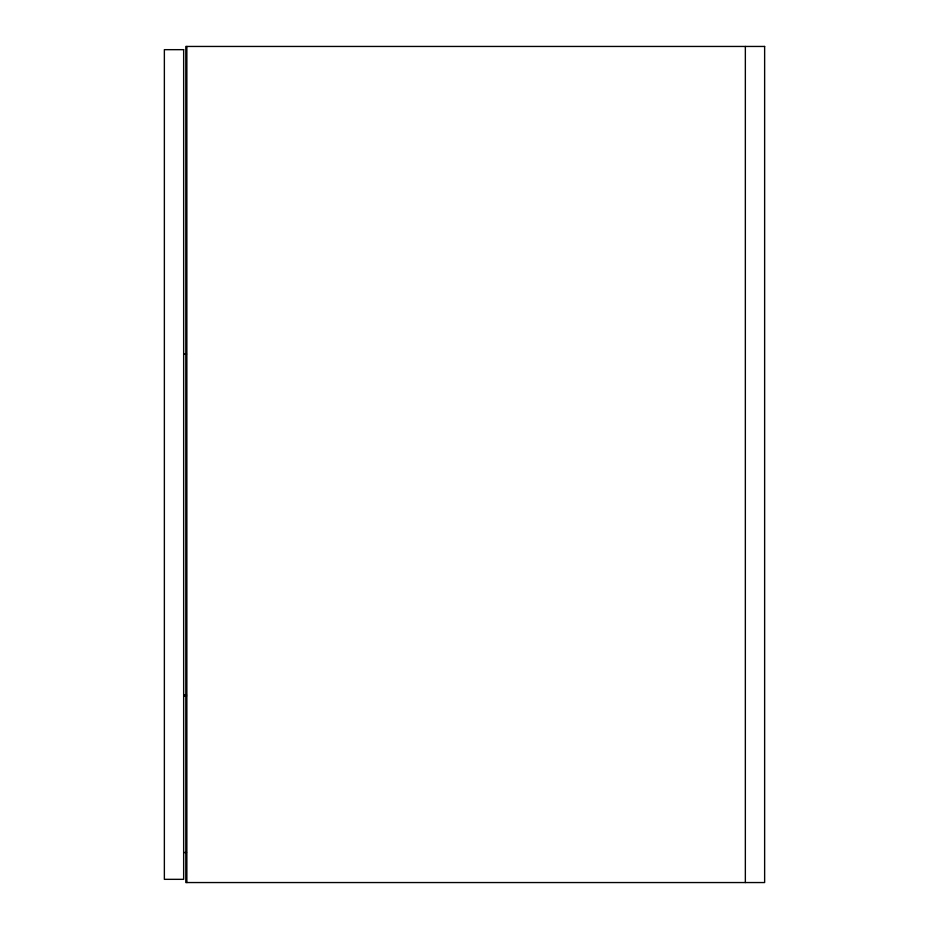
<?xml version="1.0" encoding="UTF-8"?>
<svg xmlns="http://www.w3.org/2000/svg" width="929" height="929" viewBox="0 0 929 929"><rect width="100%" height="100%" fill="white"/><g stroke="black" fill="none" stroke-linecap="round" stroke-linejoin="round"><path stroke-width="1.39" d="M183.652 354.088L186.555 354.088M183.652 694.962L186.555 694.962M183.652 696.03L186.555 696.03M183.652 852.532L186.555 852.532M745.348 46.45L745.348 882.55M186.868 46.45L186.868 882.55M764.637 46.45L185.8 46.45L185.8 882.55L764.637 882.55L764.637 46.45M183.652 49.667L164.363 49.667L164.363 879.333L183.652 879.333L183.652 49.667"/></g></svg>
